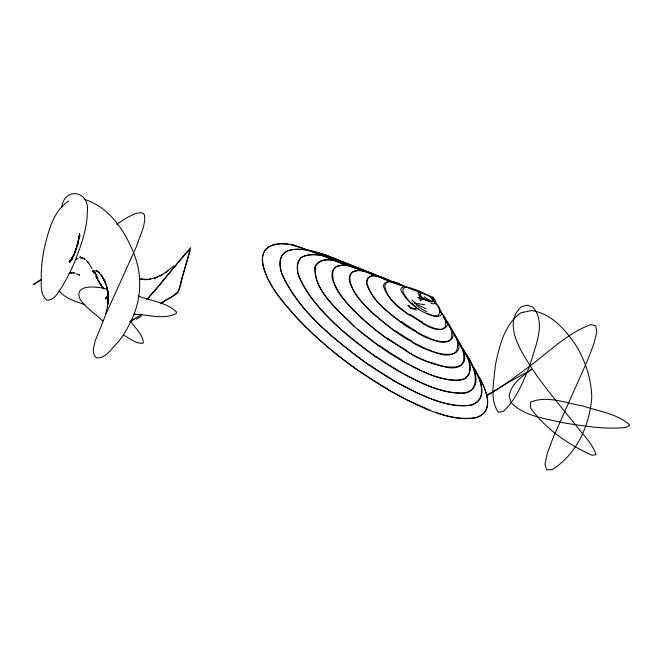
<?xml version="1.0" encoding="UTF-8"?>
<svg xmlns="http://www.w3.org/2000/svg" width="663" height="663" viewBox="0 0 663 663"><rect width="100%" height="100%" fill="white"/><g stroke="black" fill="none" stroke-linecap="round" stroke-linejoin="round"><path stroke-width="0.99" d="M79.543 233.633L79.535 237.279L79.543 233.633L79.121 238.29L79.568 234.404L77.629 244.688L79.535 235.539L75.905 249.86L73.494 255.819L77.894 243.611L74.869 252.487L69.93 262.117L74.065 254.534L69.424 262.399L73.071 256.738M108.16 292.292L107.754 304.889L107.837 291.38L108.044 303.231M93.027 271.374L92.837 270.653L92.994 271.225M108.052 300.612L107.307 307.143M61.734 206.881C64.841 186.626 89.555 190.729 87.359 211.265C87.209 229.812 80.347 247.523 73.552 264.512C70.112 272.319 66.167 279.902 61.8 287.22C58.12 292.342 54.233 300.795 46.824 300.107C39.308 294.19 41.645 282.769 41.23 274.283C41.52 265.167 42.623 256.084 44.554 247.175C48.631 230.467 53.33 211.141 68.596 201.113M105.773 313.516L107.257 307.615M73.485 256.042L69.217 262.208L72.416 258.404L69.292 261.661L71.239 259.788M178.132 291.256L180.154 286.839L181.728 278.7L189.85 251.584L189.701 249.818L185.416 253.548L156.791 288.388L146.622 299.676M133.711 315.505L135.037 313.93M147.609 298.955L190.637 247.713L178.032 292.905L160.512 303.364M106.586 297.289L107.315 296.469L105.748 299.03L106.072 297.148M71.314 259.705L72.507 258.578M175.654 294.099L170.988 297.53L163.131 301.673M173.897 265.913L165.286 272.816L167.233 271.432M71.629 259.357L72.806 258.487M168.361 270.612L161.755 274.996L159.907 275.999L162.8 274.407L154.719 278.153L157.479 277.117L148.91 279.454L140.68 279.123L146.448 279.653M423.442 298.731L420.193 300.961L419.803 294.074L421.162 293.518M486.443 395.513L506.341 383.546L531.817 369.382C522.32 376.128 511.065 383.703 509.167 396.076L511.057 402.54C524.748 416.812 546.146 418.452 564.379 423.011C584.799 426.094 605.592 429.69 626.286 427.386L629.85 425.008C617.187 413.654 598.88 411.458 583.233 406.071C566.194 403.278 547.34 395.073 530.516 402.176L530.649 408.101C545.823 429.226 568.531 444.674 592.042 455.274L596.004 454.685C592.573 443.29 582.943 435.135 576.271 425.629C562.589 408.996 548.931 392.322 536.251 374.91C525.171 357.415 500.267 325.492 521.574 306.621L527.234 305.187L532.729 307.044C546.851 322.773 534.834 346.691 530.375 364.095C523.505 380.736 516.966 398.571 503.623 411.234L498.402 412.336C489.12 398.902 494.233 380.852 495.253 365.703C499.297 346.608 503.963 324.911 520.795 312.853L531.477 310.549C551.757 313.45 565.987 330.257 576.628 346.418C585.694 361.981 591.437 379.393 591.761 397.493C589.73 425.439 576.379 454.893 551.823 469.794L546.718 469.719L544.978 464.332L547.356 453.293L553.099 437.729L587.808 359.769L593.915 343.749L596.808 332.088L595.672 325.848L590.915 324.538C565.812 333.754 546.867 354.133 525.378 369.374C512.748 378.772 500.126 388.352 486.319 395.977M116.597 224.334L127.868 217.157L135.724 213.362L141.393 212.649L143.283 213.428L144.435 214.936L144.799 220.075L143.481 227.119L136.354 246.727L106.271 313.359L95.116 341.155L93.466 348.581L93.442 351.995L94.071 354.846L95.348 356.893L97.188 357.979C106.494 357.979 111.657 348.208 117.741 342.456C124.072 335.047 128.639 326.329 132.625 317.494C141.749 297.264 142.081 273.471 133.644 252.951M130.023 321.853L135.65 318.025M269.41 246.553C261.247 250.78 261.247 261.495 263.949 269.095C268.929 283.946 278.626 296.618 288.529 308.527C317.759 342.067 353.454 369.838 391.999 391.908C417.408 405.308 445.321 421.395 475.064 417.889C498.957 411.574 483.095 382.219 474.376 369.681M40.824 280.308L41.57 279.819M38.52 281.767L39.291 281.303M40.642 279.687L33.15 284.626L37.783 282.198M129.857 321.663L142.122 314.345M75.333 259.78L78.193 258.18M140.415 315.182L141.186 314.768M270.239 246.172C277.673 242.757 286.209 243.769 294.024 245.037L406.402 287.261M431.165 301.93L417.988 297.513L421.618 296.925L426.21 300.107L431.165 301.93L433.892 301.491L432.773 298.922C422.555 290.485 409.187 287.833 396.797 284.129C384.896 280.242 373.891 274.068 361.99 270.148C338.967 263.741 317.85 252.031 294.745 245.907C281.485 240.76 259.374 243.611 262.846 262.821C266.277 285.015 283.035 301.458 296.908 317.892M71.662 273.057L70.029 273.065L72.168 272.708M409.999 307.814L411.74 307.649M94.693 270.711L97.304 271.233L96.408 270.836L98.762 272.186L97.212 271.142L99.235 272.634L97.61 271.349L101.845 275.833L104.845 281.344L101.149 274.83L105.906 284.178L104.837 281.294L107.729 289.922M145.562 279.645L150.617 279.206L144.675 279.637M69.093 273.115L70.792 273.073M394.518 282.877C387.109 279.769 379.775 274.814 371.404 275.742L367.973 278.029L366.937 282.587C371.719 301.988 390.225 313.516 404.969 325.251C411.947 329.975 419.555 333.63 427.171 337.202C433.967 340.152 441.765 344.362 449.183 341.08L451.835 337.243L451.685 331.343L448.868 324.398L444.185 317.527M71.065 272.924L74.082 273.065M418.535 308.767L410.869 308.179M144.791 279.637L139.918 278.957M134.001 314.27C147.857 314.395 163.512 320.212 176.292 313.442L176.449 312.024C166.562 302.104 150.816 301.135 138.244 295.947M73.618 272.783L75.01 272.924M414.3 303.008L424.693 304.756M106.9 289.002C98.389 286.789 72.947 283.093 80.206 299.502C86.231 308.096 95.348 313.831 102.881 320.991M420.342 292.358L418.709 292.226L417.997 293.029A2.246 0.912 51.9 0 0 418.162 293.767L420.069 296.427L423.558 299.436M407.397 287.352C404.422 285.712 398.977 287.328 401.347 291.438C408.483 303.389 420.93 313.027 434.447 316.069L438.575 314.983L440.025 311.428L438.127 305.991L433.246 300.049L430.909 298.284M417.988 297.513L433.892 301.491M79.883 257.103L84.723 258.819M84.184 199.273C108.177 206.442 123.807 229.274 133.006 251.335M431.058 303.447L433.975 303.919L435.616 303.074A1.193 0.845 -88.7 0 0 435.773 302.552C436.718 300.745 431.795 297.074 433.527 297.447L409.311 288.347M76.22 273.72L79.601 275.195L78.566 274.275M80.049 257.111L80.919 257.368M411.251 308.353L416.447 310.069M84.872 304.723C75.797 301.367 65.198 298.781 59.098 290.701M408.367 287.643L409.402 287.991M435.367 412.104C448.337 417.068 462.55 420.425 476.407 417.549C497.59 410.637 483.609 383.711 475.578 371.553M415.253 303.729L426.102 308.759M430.726 410.571L406.817 399.946L387.673 389.504M419.928 297.612L426.21 300.107M342.216 262.084C324.538 252.91 268.697 233.194 282.189 274.714C298.077 309.115 328.4 334.16 357.747 356.951C381.731 374.587 407.496 390.308 435.624 400.394C447.392 404.314 460.271 407.704 472.636 404.728C490.156 396.408 478.114 373.136 469.951 361.865M383.587 278.253C373.741 274.764 362.031 266.717 351.771 272.65L349.931 276.181C349.418 290.22 360.548 301.201 369.813 310.408C378.996 318.547 388.336 326.561 398.355 333.655C407.513 340.003 417.582 344.851 427.718 349.426C436.271 352.766 447.409 358.716 455.788 352.094C461.349 342.415 453.484 331.508 447.674 323.851M335.229 260.816L344.735 264.976M352.517 266.045C338.412 258.694 289.267 240.536 298.375 274.855C313.698 310.367 346.185 334.948 376.526 357.249M342.473 262.15C326.536 253.904 271.208 233.318 281.162 271.971C298.275 312.099 334.923 339.854 369.067 365.064M350.934 265.382C335.909 259.208 316.881 250.026 300.985 257.493C291.778 269.568 302.693 285.14 309.646 295.648C317.469 306.066 326.486 315.522 335.834 324.58C354.506 342.116 375.25 357.481 397.344 370.435C415.858 380.811 435.351 390.814 456.774 393.084C484.885 397.46 475.586 363.399 463.694 351.241M426.955 313.425C431.058 314.917 437.97 318.986 441.326 314.411A3.381 2.105 71.2 0 0 441.5 313.027L439.221 307.524L433.171 300.621M376.17 275.559C363.755 270.545 349.915 262.2 336.249 266.625L333.282 269.8C329.552 287.899 346.086 302.229 357.597 313.906C367.965 323.875 378.656 333.638 390.955 341.196C403.494 348.995 415.701 357.78 429.922 362.271C439.751 364.791 450.799 371.263 460.661 365.761L463.387 361.749C465.459 351.995 459.824 342.862 454.545 335.13M351.813 265.805L354.44 267.065M395.173 282.811C388.427 279.977 366.026 268.349 366.457 283.673C372.225 300.621 387.772 311.958 401.372 322.558M387.706 280.242C379.087 276.073 346.666 259.838 349.476 281.742C357.954 303.372 377.753 318.083 395.728 331.633M376.352 275.634C365.901 270.769 329.014 253.2 332.18 278.518C342.133 304.715 366.042 322.533 387.615 338.975M414.474 289.98L411.151 288.372L406.17 287.27L403.17 288.422L402.947 291.761C405.723 298.242 410.845 303.364 416.596 307.284M85.386 259.39L81.068 257.236M422.853 323.395C429.616 326.022 441.558 333.729 447.094 325.806A5.727 3.398 67.6 0 0 447.218 323.503L445.014 317.56L439.975 310.516M406.618 287.369C400.477 284.502 393.59 279.993 386.604 282.446L384.755 285.703C386.993 300.836 401.405 310.093 413.588 317.37C422.513 322.641 431.456 331.011 442.577 329.362L445.685 326.221L445.544 320.834L442.627 314.519L439.229 310.011M385.767 279.222L388.949 280.847M406.485 287.377C400.245 284.966 388.535 276.894 383.645 284.709A6.912 3.464 59.3 0 0 383.786 287.236C388.435 299.659 399.922 307.98 410.14 315.712M416.298 332.039C436.121 345.672 469.852 348.1 443.315 316.881M83.571 258.429L84.325 258.843M411.524 341.611C431.356 355.84 479.349 366.208 449.307 326.527M406.759 351.191C427.42 366.349 488.241 383.479 454.984 335.992M401.985 360.771C420.781 370.31 441.856 383.778 463.793 379.045C478.023 371.172 465.501 352.459 459.036 343.285M397.212 370.352C418.353 381.449 441.475 395.463 466.28 392.405C484.355 387.01 473.084 364.103 465.592 354.141M392.446 379.924C416.389 392.571 442.544 408.466 470.672 405.143C491.996 399.383 477.783 373.161 469.984 361.915M123.807 335.238C129.675 338.495 135.592 343.525 142.578 343.368L143.39 342.547C142.603 334.326 135.459 328.21 130.909 321.729M411.897 300.032L416.372 304.093M361.617 372.879C338.578 356.885 316.823 338.909 297.513 318.538M379.501 346.31L358.02 329.61M354.009 326.113C338.553 310.143 313.964 291.587 314.784 267.131C324.87 250.291 353.089 266.791 366.059 271.615C357.183 266.916 347.661 263.476 337.848 261.338C330.389 259.681 319.201 257.468 315.364 266.228C313.209 291.289 338.113 309.654 353.802 325.972C371.147 341.155 390.051 354.68 410.48 365.412C420.466 370.75 430.875 375.457 441.914 378.167C449.763 379.858 458.846 382.667 466.147 377.869L468.956 373.982C471.857 363.324 465.874 352.791 459.94 344.321M86.372 260.385L88.975 263.41L92.024 268.896M411.193 308.452L407.853 305.137L409.825 307.135L408.557 305.353L409.353 306.853L409.336 306.265M97.668 279.595L99.044 281.676L96.16 277.043M103.942 288.919L101.945 286.201L103.503 288.786M98.298 280.714L102.748 287.75M80.032 256.913L81.151 258.545M101.613 285.852L100.055 283.433L102.359 286.938M100.768 284.493L101.199 285.148M99.359 282.322L100.469 284.037M419.803 294.074L421.618 296.925M98.679 281.178L99.748 282.886M97.337 278.791L95.588 275.941M98.132 278.319L94.303 271.49M94.353 273.678L92.687 270.371L93.284 271.847M94.229 271.366L96.102 274.772M412.568 302.991L412.767 303.787M106.453 286.01L107.945 292.068L107.058 287.924M106.37 285.463L108.069 294.115L107.199 288.985L108.119 297.795M106.851 287.551L108.127 296.038L107.522 290.27L107.812 293.071M79.925 236.708L79.543 233.898M107.978 294.48L108.086 299.328M387.656 389.015A451.42 248.111 62.5 0 1 361.633 372.374M392.43 379.443A404.463 222.528 62.4 0 1 369.092 364.551M397.195 369.863A357.514 196.952 62.3 0 1 376.543 356.735M401.96 360.042A309.555 170.482 62.2 0 1 379.543 345.547M406.734 350.462A262.846 145.056 62.1 0 1 387.656 338.205M411.499 340.89A216.113 119.638 61.9 0 1 395.77 330.87M416.265 331.077A168.642 93.5 61.5 0 1 401.446 321.547M422.787 322.251A121.569 67.999 61.1 0 1 410.231 314.469M426.856 311.875A74.588 42.034 59.8 0 1 416.778 305.577M432.657 297.248A52.261 27.299 67.4 0 1 433.428 297.878M430.834 300.985A27.912 15.672 54.1 0 1 424.254 296.692M177.957 291.264A11.793 5.669 -33.9 0 1 175.513 294.041M163.371 302.229A51.714 30.448 -29.9 0 0 161.184 303.422A50.943 33.979 -30.1 0 0 160.429 303.795M136.479 319.251A59.239 46.311 -30.8 0 1 141.103 316.5M88.461 262.664L87.955 262.009L88.469 262.689"/></g></svg>
